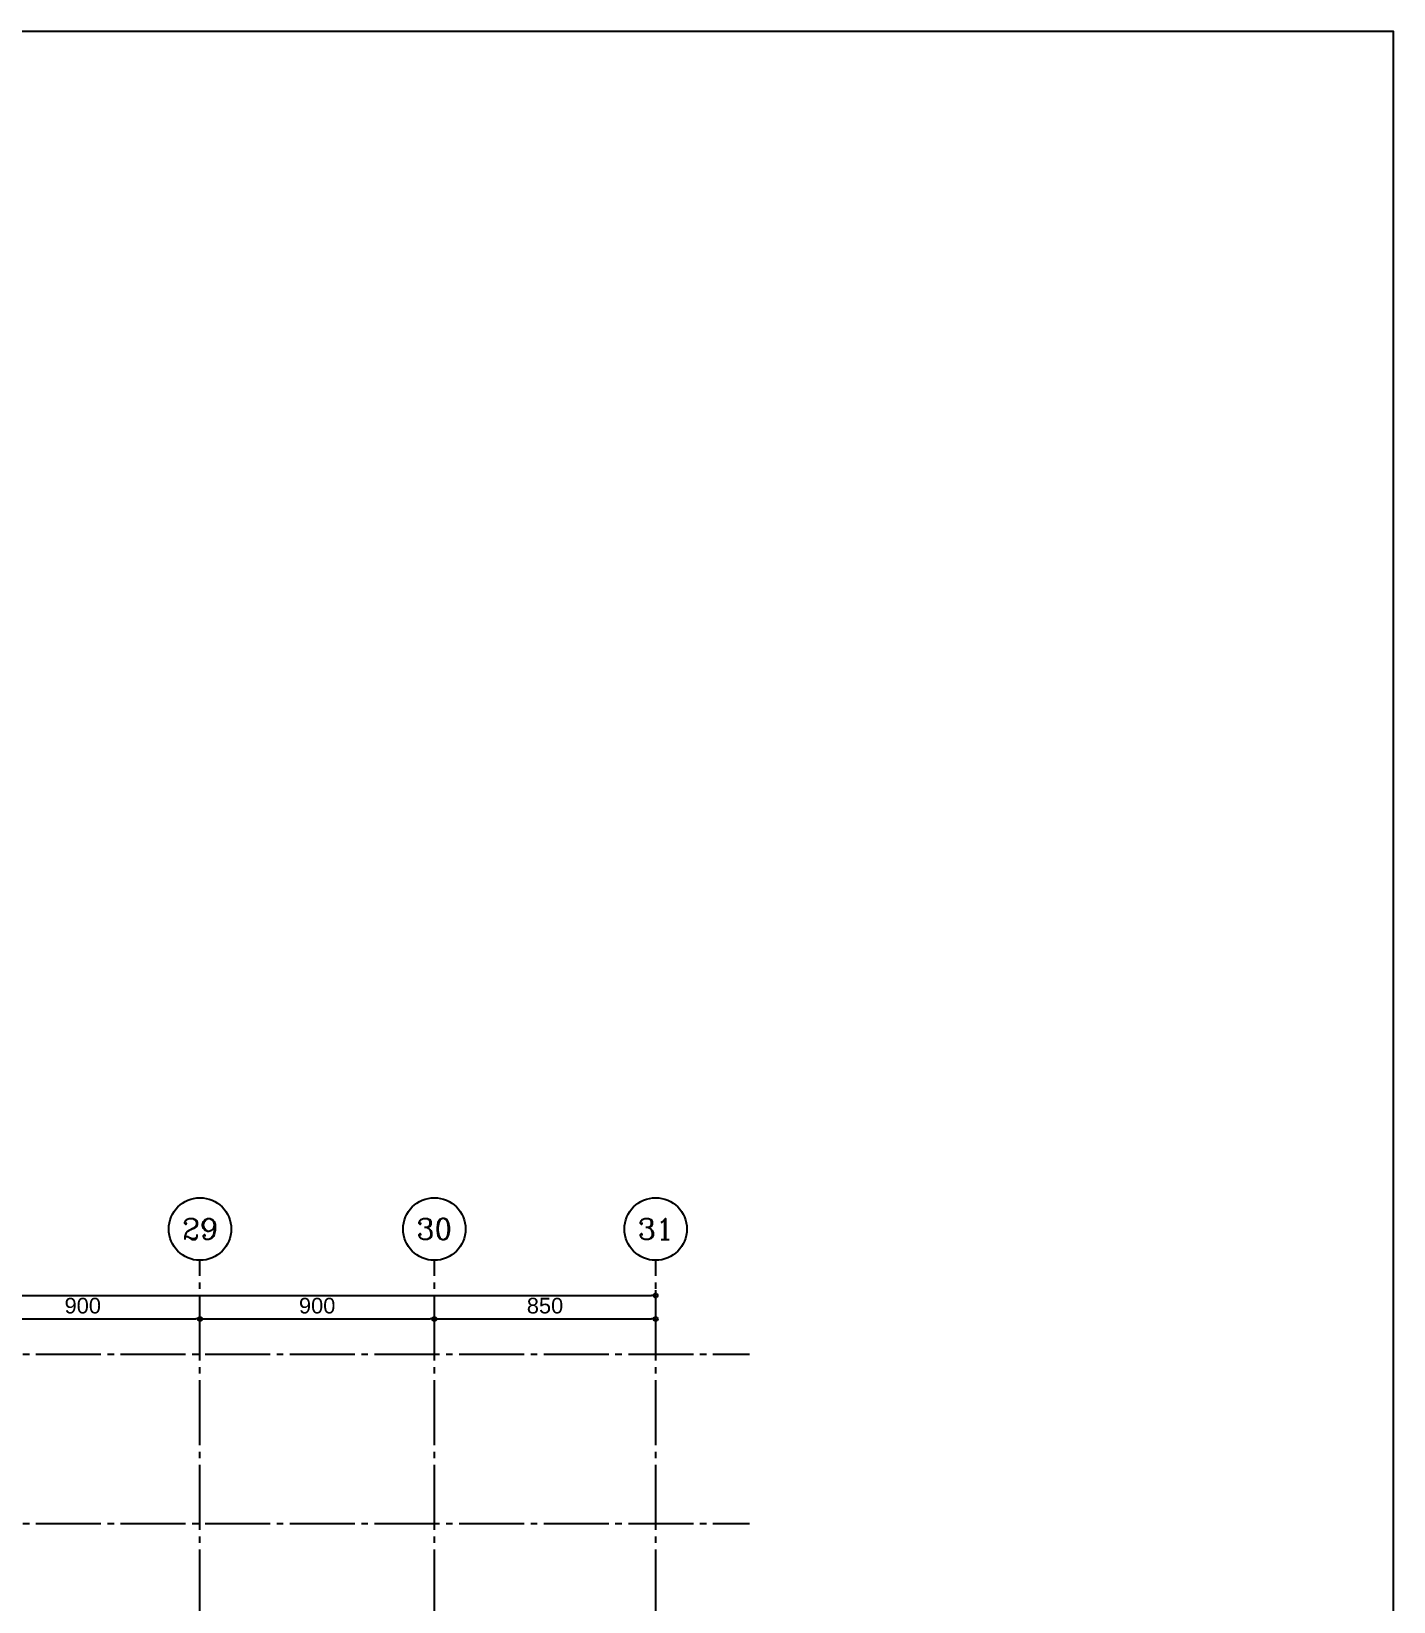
# Model space of a CAD drawing. Header units: millimetres. Extents: x -48783 to 30095, y 6477 to 24477.
# Drawn here: x 24553 to 29784, y 18450 to 24477 of the extents above; entities that cross this region are included whole.
import ezdxf
from ezdxf.enums import TextEntityAlignment as Align

# ---------------------------------------------------------------- set-up
doc = ezdxf.new("R2010")
doc.units = ezdxf.units.MM
doc.header["$LTSCALE"] = 100
doc.linetypes.add('X-N-FAB-L20$0$COL-CEN-LIN', pattern=[3.25, 2.5, -0.25, 0.25, -0.25])
for name, color, linetype in [('0-XREF', 7, 'Continuous'), ('X-N-FAB-L20$0$0-MC', 8, 'Continuous'), ('X-N-FAB-L20$0$0-NC', 8, 'Continuous'), ('X-N-FAB-L20$0$BLOCK', 8, 'Continuous'), ('X-N-FAB-L20$0$CCL', 8, 'X-N-FAB-L20$0$COL-CEN-LIN')]:
    doc.layers.add(name, color=color, linetype=linetype)
doc.layers.add('X-N-FAB-L20$0$A-BLOCK', color=8, linetype='Continuous', plot=False)
doc.layers.add('X-N-FAB-L20$0$DIM', color=8, linetype='Continuous', plot=False)
doc.styles.add('X-N-FAB-L20$0$COL-NUM', font='romanc')
doc.styles.add('X-N-FAB-L20$0$DimStyUse', font='romans.shx', dxfattribs={"width": 0.7})
doc.styles.add('X-N-FAB-L20$0$Gen-Text', font='arial.ttf', dxfattribs={"height": 2.5})
doc.dimstyles.new('X-N-FAB-L20$0$CIRL', dxfattribs={"dimtxt": 30, "dimasz": 8, "dimexe": 8, "dimexo": 0, "dimgap": 5, "dimtad": 1, "dimdsep": 46, "dimtxsty": 'X-N-FAB-L20$0$DimStyUse', "dimblk": 'X-N-FAB-L20$0$_Origin', "dimcen": 10, "dimdle": 8, "dimclrt": 2, "dimazin": 0, "dimtfac": 1, "dimtix": 1, "dimtmove": 2, "dimatfit": 3, "dimfxl": 10, "dimtolj": 1, "dimarcsym": 0})

# ---------------------------------------------------------------- blocks, each defined once
blk = doc.blocks.new('X-N-FAB-L20$0$_Origin')
at = {"color": 0, "linetype": 'ByBlock', "lineweight": -2}
blk.add_line((0, 0), (-1, 0), dxfattribs=at)
blk.add_circle((0, 0), 0.5, dxfattribs=at)
blk = doc.blocks.new('*D133')
at = {"layer": 'DefPoints', "color": 0, "transparency": 16777216}
for p in [(27970, 9025), (1020, 8935), (27970, 8935)]:
    blk.add_point(p, dxfattribs=at)
at = {"layer": 'X-N-FAB-L20$0$DIM', "color": 0, "lineweight": -2, "transparency": 16777216}
for p, q in [((1020, 8935), (1020, 9045)), ((27970, 8935), (27970, 9045)), ((1036, 9025), (27954, 9025))]:
    blk.add_line(p, q, dxfattribs=at)
at = {"layer": 'X-N-FAB-L20$0$DIM', "color": 0, "lineweight": -2, "transparency": 16777216, "xscale": 16, "yscale": 16, "zscale": 16, "rotation": 180}
blk.add_blockref('X-N-FAB-L20$0$_Origin', (1020, 9025), dxfattribs=at)
at = {"layer": 'X-N-FAB-L20$0$DIM', "color": 0, "lineweight": -2, "transparency": 16777216, "xscale": 16, "yscale": 16, "zscale": 16}
blk.add_blockref('X-N-FAB-L20$0$_Origin', (27970, 9025), dxfattribs=at)
at = {"layer": 'X-N-FAB-L20$0$DIM', "color": 2, "transparency": 16777216, "insert": (14495, 9075.6), "char_height": 2.5, "attachment_point": 5, "style": 'X-N-FAB-L20$0$Gen-Text'}
blk.add_mtext('\\A1;{\\H24x;26950}', dxfattribs=at)
blk = doc.blocks.new('*D115')
at = {"layer": 'DefPoints', "color": 0, "transparency": 16777216}
for p in [(26220, 8935), (25320, 8845), (26220, 8845)]:
    blk.add_point(p, dxfattribs=at)
at = {"layer": 'X-N-FAB-L20$0$DIM', "color": 0, "lineweight": -2, "transparency": 16777216}
for p, q in [((25320, 8845), (25320, 8955)), ((25336, 8935), (26204, 8935)), ((26220, 8845), (26220, 8955))]:
    blk.add_line(p, q, dxfattribs=at)
at = {"layer": 'X-N-FAB-L20$0$DIM', "color": 0, "lineweight": -2, "transparency": 16777216, "xscale": 16, "yscale": 16, "zscale": 16, "rotation": 180}
blk.add_blockref('X-N-FAB-L20$0$_Origin', (25320, 8935), dxfattribs=at)
at = {"layer": 'X-N-FAB-L20$0$DIM', "color": 0, "lineweight": -2, "transparency": 16777216, "xscale": 16, "yscale": 16, "zscale": 16}
blk.add_blockref('X-N-FAB-L20$0$_Origin', (26220, 8935), dxfattribs=at)
at = {"layer": 'X-N-FAB-L20$0$DIM', "color": 2, "transparency": 16777216, "insert": (25770, 8985.6), "char_height": 2.5, "attachment_point": 5, "style": 'X-N-FAB-L20$0$Gen-Text'}
blk.add_mtext('\\A1;{\\H24x;900}', dxfattribs=at)
blk = doc.blocks.new('X-N-FAB-L20$0$cn-y')
at = {"layer": 'X-N-FAB-L20$0$0-MC'}
blk.add_circle((-50, 0), 50, dxfattribs=at)
at = {"layer": 'X-N-FAB-L20$0$0-NC', "style": 'X-N-FAB-L20$0$COL-NUM'}
blk.add_attdef('GRID-Y', text='', height=50, dxfattribs=at).set_placement((-50, 0), align=Align.MIDDLE_CENTER)
blk = doc.blocks.new('*D116')
at = {"layer": 'DefPoints', "color": 0, "transparency": 16777216}
for p in [(27120, 8935), (26220, 8845), (27120, 8845)]:
    blk.add_point(p, dxfattribs=at)
at = {"layer": 'X-N-FAB-L20$0$DIM', "color": 0, "lineweight": -2, "transparency": 16777216}
for p, q in [((26220, 8845), (26220, 8955)), ((26236, 8935), (27104, 8935)), ((27120, 8845), (27120, 8955))]:
    blk.add_line(p, q, dxfattribs=at)
at = {"layer": 'X-N-FAB-L20$0$DIM', "color": 0, "lineweight": -2, "transparency": 16777216, "xscale": 16, "yscale": 16, "zscale": 16, "rotation": 180}
blk.add_blockref('X-N-FAB-L20$0$_Origin', (26220, 8935), dxfattribs=at)
at = {"layer": 'X-N-FAB-L20$0$DIM', "color": 0, "lineweight": -2, "transparency": 16777216, "xscale": 16, "yscale": 16, "zscale": 16}
blk.add_blockref('X-N-FAB-L20$0$_Origin', (27120, 8935), dxfattribs=at)
at = {"layer": 'X-N-FAB-L20$0$DIM', "color": 2, "transparency": 16777216, "insert": (26670, 8985.6), "char_height": 2.5, "attachment_point": 5, "style": 'X-N-FAB-L20$0$Gen-Text'}
blk.add_mtext('\\A1;{\\H24x;900}', dxfattribs=at)
blk = doc.blocks.new('*D117')
at = {"layer": 'DefPoints', "color": 0, "transparency": 16777216}
for p in [(27970, 8935), (27120, 8845), (27970, 8845)]:
    blk.add_point(p, dxfattribs=at)
at = {"layer": 'X-N-FAB-L20$0$DIM', "color": 0, "lineweight": -2, "transparency": 16777216}
for p, q in [((27120, 8845), (27120, 8955)), ((27136, 8935), (27954, 8935)), ((27970, 8845), (27970, 8955))]:
    blk.add_line(p, q, dxfattribs=at)
at = {"layer": 'X-N-FAB-L20$0$DIM', "color": 0, "lineweight": -2, "transparency": 16777216, "xscale": 16, "yscale": 16, "zscale": 16, "rotation": 180}
blk.add_blockref('X-N-FAB-L20$0$_Origin', (27120, 8935), dxfattribs=at)
at = {"layer": 'X-N-FAB-L20$0$DIM', "color": 0, "lineweight": -2, "transparency": 16777216, "xscale": 16, "yscale": 16, "zscale": 16}
blk.add_blockref('X-N-FAB-L20$0$_Origin', (27970, 8935), dxfattribs=at)
at = {"layer": 'X-N-FAB-L20$0$DIM', "color": 2, "transparency": 16777216, "insert": (27545, 8985.6), "char_height": 2.5, "attachment_point": 5, "style": 'X-N-FAB-L20$0$Gen-Text'}
blk.add_mtext('\\A1;{\\H24x;850}', dxfattribs=at)
blk = doc.blocks.new('X-N-FAB-L20$0$A$C20c95bda')
at = {"layer": 'X-N-FAB-L20$0$CCL'}
for p, q in [((26220, 0), (26220, 9160)), ((27120, 0), (27120, 9160)), ((27970, 0), (27970, 9160)), ((240, 8800), (28330, 8800)), ((240, 8150), (28330, 8150))]:
    blk.add_line(p, q, dxfattribs=at)
at = {"layer": 'X-N-FAB-L20$0$A-BLOCK'}
ref = blk.add_blockref('X-N-FAB-L20$0$cn-y', (26340, 9280), dxfattribs=dict(at, xscale=2.399999999999997, yscale=2.399999999999997, zscale=2.399999999999997))
ref.add_attrib('GRID-Y', '29', dxfattribs={"layer": 'X-N-FAB-L20$0$0-NC', "height": 80, "style": 'X-N-FAB-L20$0$COL-NUM'}).set_placement((26220, 9280), align=Align.MIDDLE_CENTER)
ref = blk.add_blockref('X-N-FAB-L20$0$cn-y', (27240, 9280), dxfattribs=dict(at, xscale=2.399999999999997, yscale=2.399999999999997, zscale=2.399999999999997))
ref.add_attrib('GRID-Y', '30', dxfattribs={"layer": 'X-N-FAB-L20$0$0-NC', "height": 80, "style": 'X-N-FAB-L20$0$COL-NUM'}).set_placement((27120, 9280), align=Align.MIDDLE_CENTER)
ref = blk.add_blockref('X-N-FAB-L20$0$cn-y', (28090, 9280), dxfattribs=dict(at, xscale=2.399999999999997, yscale=2.399999999999997, zscale=2.399999999999997))
ref.add_attrib('GRID-Y', '31', dxfattribs={"layer": 'X-N-FAB-L20$0$0-NC', "height": 80, "style": 'X-N-FAB-L20$0$COL-NUM'}).set_placement((27970, 9280), align=Align.MIDDLE_CENTER)
at = {"layer": 'X-N-FAB-L20$0$DIM'}
for base, p1, p2, picture, middle in [((27970, 9025), (1020, 8935), (27970, 8935), '*D133', (14495, 9075.634)), ((26220, 8935), (25320, 8845), (26220, 8845), '*D115', (25770, 8985.634)), ((27120, 8935), (26220, 8845), (27120, 8845), '*D116', (26670, 8985.634)), ((27970, 8935), (27120, 8845), (27970, 8845), '*D117', (27545, 8985.634))]:
    dim = blk.add_linear_dim(base=base, p1=p1, p2=p2, text='{\\H24x;<>}', dimstyle='X-N-FAB-L20$0$CIRL', override={"dimtxt": 60, "dimasz": 16, "dimexe": 20, "dimgap": 20, "dimtxsty": 'X-N-FAB-L20$0$Gen-Text'}, dxfattribs=at)
    dim.commit()
    dim.dimension.update_dxf_attribs({"geometry": picture, "text_midpoint": middle})
blk = doc.blocks.new('X-N-FAB-L20')
at = {"layer": 'DefPoints'}
blk.add_lwpolyline([(-5216.5, 24477.2), (-5216.5, 6477.2), (29783.5, 6477.2), (29783.5, 24477.2)], close=True, dxfattribs=at)
at = {"layer": 'X-N-FAB-L20$0$BLOCK'}
blk.add_blockref('X-N-FAB-L20$0$A$C20c95bda', (-1020, 10600), dxfattribs=at)

msp = doc.modelspace()

# ---------------------------------------------------------------- block references
at = {"layer": '0-XREF'}
msp.add_blockref('X-N-FAB-L20', (0, 0), dxfattribs=at)

doc.saveas('drawing.dxf')
